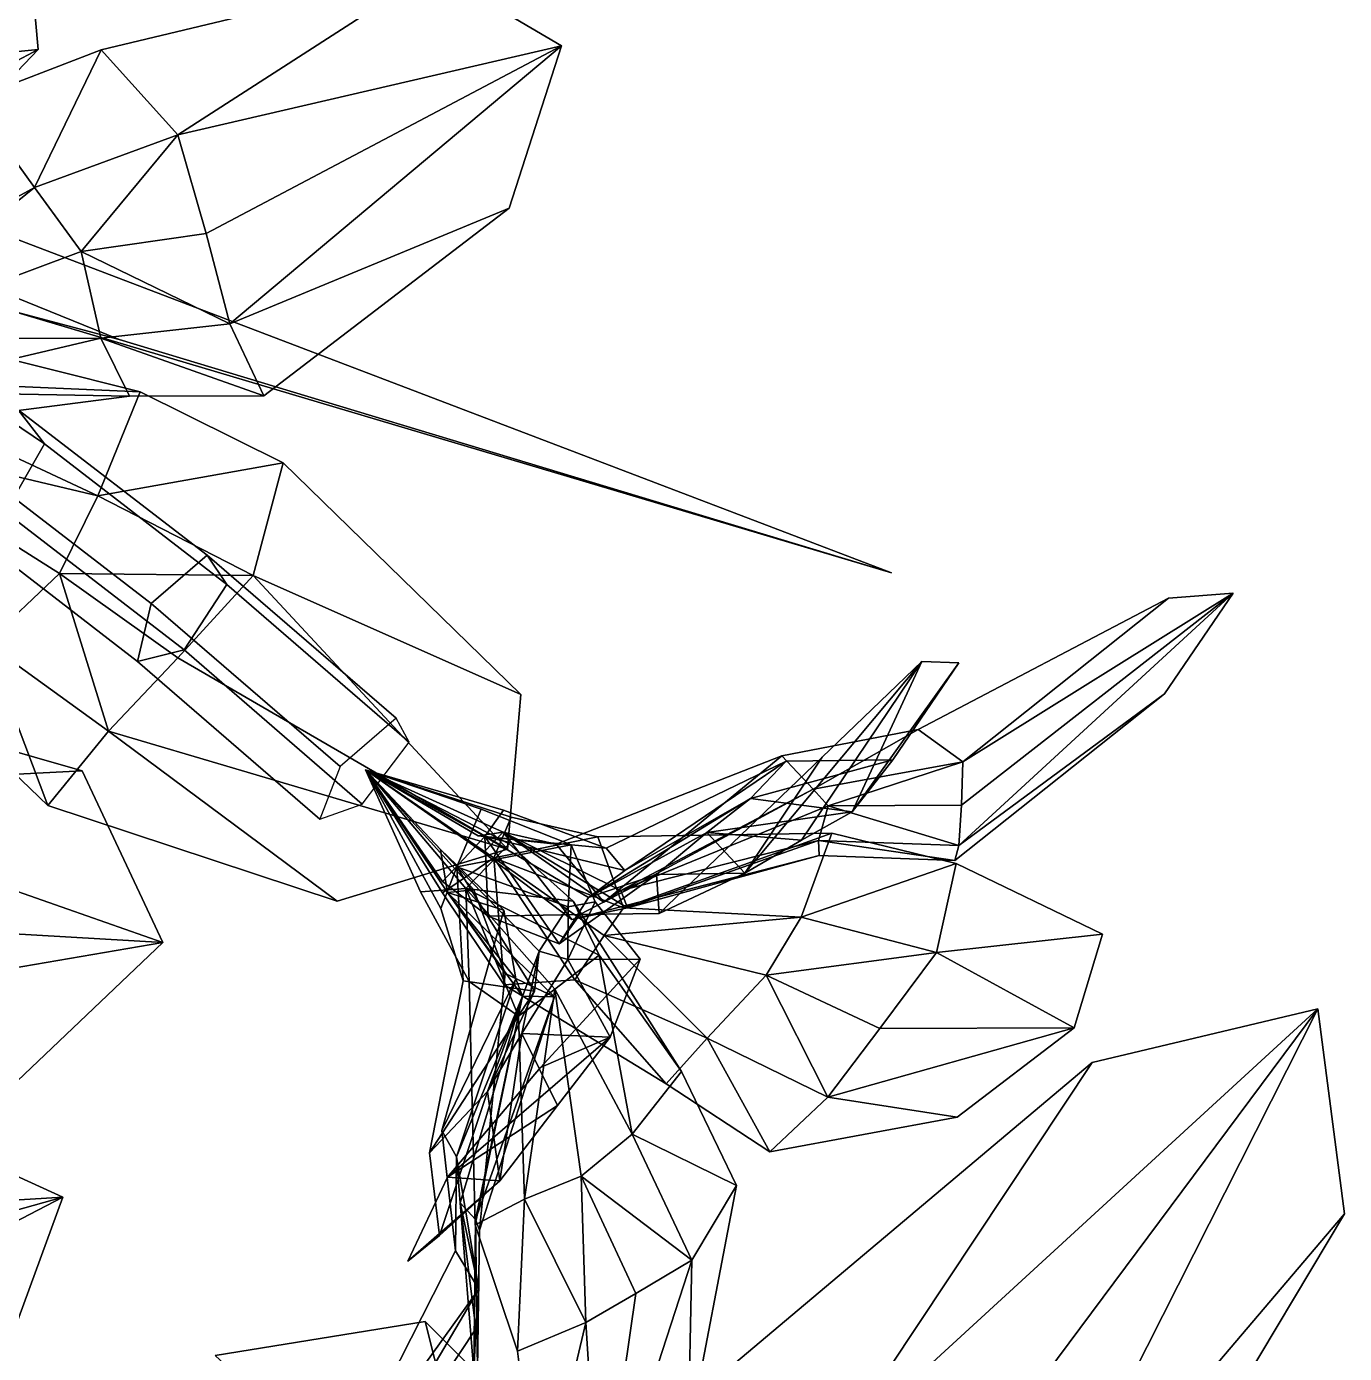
# Model space of a CAD drawing. Header units: metres. Extents: x -488 to 282, y -579 to 399.
# Drawn here: x 183.7 to 237.5, y -259.4 to -205.3 of the extents above; entities that cross this region are included whole.
import ezdxf

# ---------------------------------------------------------------- set-up
doc = ezdxf.new("R2010")
doc.units = ezdxf.units.M

msp = doc.modelspace()

# ---------------------------------------------------------------- linework, layer by layer
at = {"layer": 'coreopsi_1Pdcel', "color": 3}
for points in [[(177.0012, -217.3023, 333.5653), (184.4154, -222.312, 339.0603), (183.346, -220.9209, 341.7714), (175.9319, -215.9112, 336.2764)], [(175.4173, -220.0876, 333.1631), (182.8314, -225.0973, 338.6581), (184.4154, -222.312, 339.0603), (177.0012, -217.3023, 333.5653)], [(183.346, -220.9209, 341.7714), (191.0606, -226.8581, 346.3823), (188.7726, -228.829, 347.6725), (181.058, -222.8918, 343.0616)], [(184.4154, -222.312, 339.0603), (191.8609, -228.0546, 343.4915), (191.0606, -226.8581, 346.3823), (183.346, -220.9209, 341.7714)], [(182.8314, -225.0973, 338.6581), (190.1117, -230.7203, 342.9789), (191.8609, -228.0546, 343.4915), (184.4154, -222.312, 339.0603)], [(181.058, -222.8918, 343.0616), (188.7726, -228.829, 347.6725), (188.2139, -231.1962, 345.5481), (180.7683, -225.4536, 341.1169)], [(180.7683, -225.4536, 341.1169), (188.2139, -231.1962, 345.5481), (190.1117, -230.7203, 342.9789), (182.8314, -225.0973, 338.6581)], [(191.0606, -226.8581, 346.3823), (198.7704, -233.5149, 349.8854), (196.4824, -235.4859, 351.1757), (188.7726, -228.829, 347.6725)], [(191.8609, -228.0546, 343.4915), (199.2999, -234.49, 346.8526), (198.7704, -233.5149, 349.8854), (191.0606, -226.8581, 346.3823)], [(190.1117, -230.7203, 342.9789), (197.3842, -237.0196, 346.2528), (199.2999, -234.49, 346.8526), (191.8609, -228.0546, 343.4915)], [(188.7726, -228.829, 347.6725), (196.4824, -235.4859, 351.1757), (195.6528, -237.6316, 348.9092), (188.2139, -231.1962, 345.5481)], [(188.2139, -231.1962, 345.5481), (195.6528, -237.6316, 348.9092), (197.3842, -237.0196, 346.2528), (190.1117, -230.7203, 342.9789)]]:
    msp.add_3dface(points, dxfattribs=at)
at = {"layer": 'coreopsi_1Petal1', "color": 3}
for points in [[(184.1603, -206.223, 363.1697), (183.1903, -195.4395, 369.9106), (180.6015, -206.5648, 365.2202)], [(184.1603, -206.223, 363.1697), (180.6015, -206.5648, 365.2202), (183.1903, -195.4395, 369.9106)], [(189.8614, -209.6996, 360.8582), (200.2812, -202.9815, 361.8408), (186.736, -206.2308, 361.7418)], [(189.8614, -209.6996, 360.8582), (186.736, -206.2308, 361.7418), (200.2812, -202.9815, 361.8408)], [(205.5115, -206.07, 359.2199), (200.2812, -202.9815, 361.8408), (189.8614, -209.6996, 360.8582)], [(205.5115, -206.07, 359.2199), (189.8614, -209.6996, 360.8582), (200.2812, -202.9815, 361.8408)], [(181.6104, -208.8739, 357.9126), (184.1603, -206.223, 363.1697), (178.7673, -209.076, 359.2795)], [(181.6104, -208.8739, 357.9126), (178.7673, -209.076, 359.2795), (184.1603, -206.223, 363.1697)], [(178.7673, -209.076, 359.2795), (184.1603, -206.223, 363.1697), (180.6015, -206.5648, 365.2202)], [(178.7673, -209.076, 359.2795), (180.6015, -206.5648, 365.2202), (184.1603, -206.223, 363.1697)], [(184.0169, -211.848, 356.9876), (186.736, -206.2308, 361.7418), (181.4237, -208.2701, 358.1946)], [(184.0169, -211.848, 356.9876), (181.4237, -208.2701, 358.1946), (186.736, -206.2308, 361.7418)], [(189.8614, -209.6996, 360.8582), (186.736, -206.2308, 361.7418), (184.0169, -211.848, 356.9876)], [(189.8614, -209.6996, 360.8582), (184.0169, -211.848, 356.9876), (186.736, -206.2308, 361.7418)], [(205.5115, -206.07, 359.2199), (189.8614, -209.6996, 360.8582), (191.0191, -213.7334, 359.0774)], [(205.5115, -206.07, 359.2199), (191.0191, -213.7334, 359.0774), (189.8614, -209.6996, 360.8582)], [(191.0191, -213.7334, 359.0774), (191.9867, -217.4114, 357.4893), (205.5115, -206.07, 359.2199)], [(191.0191, -213.7334, 359.0774), (205.5115, -206.07, 359.2199), (191.9867, -217.4114, 357.4893)], [(191.9867, -217.4114, 357.4893), (203.3859, -212.6989, 356.9189), (205.5115, -206.07, 359.2199)], [(191.9867, -217.4114, 357.4893), (205.5115, -206.07, 359.2199), (203.3859, -212.6989, 356.9189)], [(184.0169, -211.848, 356.9876), (181.4237, -208.2701, 358.1946), (174.439, -217.0985, 354.1258)], [(184.0169, -211.848, 356.9876), (174.439, -217.0985, 354.1258), (181.4237, -208.2701, 358.1946)], [(189.8614, -209.6996, 360.8582), (184.0169, -211.848, 356.9876), (185.9084, -214.4563, 355.3727)], [(189.8614, -209.6996, 360.8582), (185.9084, -214.4563, 355.3727), (184.0169, -211.848, 356.9876)], [(191.0191, -213.7334, 359.0774), (189.8614, -209.6996, 360.8582), (185.9084, -214.4563, 355.3727)], [(191.0191, -213.7334, 359.0774), (185.9084, -214.4563, 355.3727), (189.8614, -209.6996, 360.8582)], [(176.3422, -218.0346, 352.546), (184.0169, -211.848, 356.9876), (174.439, -217.0985, 354.1258)], [(176.3422, -218.0346, 352.546), (174.439, -217.0985, 354.1258), (184.0169, -211.848, 356.9876)], [(185.9084, -214.4563, 355.3727), (184.0169, -211.848, 356.9876), (176.3422, -218.0346, 352.546)], [(185.9084, -214.4563, 355.3727), (176.3422, -218.0346, 352.546), (184.0169, -211.848, 356.9876)], [(193.3754, -220.3555, 354.9616), (203.3859, -212.6989, 356.9189), (191.9867, -217.4114, 357.4893)], [(193.3754, -220.3555, 354.9616), (191.9867, -217.4114, 357.4893), (203.3859, -212.6989, 356.9189)], [(185.9084, -214.4563, 355.3727), (191.9867, -217.4114, 357.4893), (191.0191, -213.7334, 359.0774)], [(185.9084, -214.4563, 355.3727), (191.0191, -213.7334, 359.0774), (191.9867, -217.4114, 357.4893)], [(176.3422, -218.0346, 352.546), (186.7153, -218.0053, 353.3879), (185.9084, -214.4563, 355.3727)], [(176.3422, -218.0346, 352.546), (185.9084, -214.4563, 355.3727), (186.7153, -218.0053, 353.3879)], [(185.9084, -214.4563, 355.3727), (186.7153, -218.0053, 353.3879), (191.9867, -217.4114, 357.4893)], [(185.9084, -214.4563, 355.3727), (191.9867, -217.4114, 357.4893), (186.7153, -218.0053, 353.3879)], [(176.4049, -219.6747, 352.5345), (188.324, -220.1918, 351.5603), (176.5921, -217.2447, 349.8421)], [(176.4049, -219.6747, 352.5345), (176.5921, -217.2447, 349.8421), (188.324, -220.1918, 351.5603)], [(186.7153, -218.0053, 353.3879), (193.3754, -220.3555, 354.9616), (191.9867, -217.4114, 357.4893)], [(186.7153, -218.0053, 353.3879), (191.9867, -217.4114, 357.4893), (193.3754, -220.3555, 354.9616)], [(177.4824, -220.1694, 351.3897), (186.7153, -218.0053, 353.3879), (176.3422, -218.0346, 352.546)], [(177.4824, -220.1694, 351.3897), (176.3422, -218.0346, 352.546), (186.7153, -218.0053, 353.3879)], [(177.4824, -220.1694, 351.3897), (187.8847, -220.3669, 351.6422), (186.7153, -218.0053, 353.3879)], [(177.4824, -220.1694, 351.3897), (186.7153, -218.0053, 353.3879), (187.8847, -220.3669, 351.6422)], [(187.8847, -220.3669, 351.6422), (193.3754, -220.3555, 354.9616), (186.7153, -218.0053, 353.3879)], [(187.8847, -220.3669, 351.6422), (186.7153, -218.0053, 353.3879), (193.3754, -220.3555, 354.9616)], [(176.081, -221.9404, 351.2094), (186.5963, -224.4341, 351.5451), (176.4049, -219.6747, 352.5345)], [(176.081, -221.9404, 351.2094), (176.4049, -219.6747, 352.5345), (186.5963, -224.4341, 351.5451)], [(186.5963, -224.4341, 351.5451), (188.324, -220.1918, 351.5603), (176.4049, -219.6747, 352.5345)], [(186.5963, -224.4341, 351.5451), (176.4049, -219.6747, 352.5345), (188.324, -220.1918, 351.5603)], [(175.9532, -221.8995, 348.9282), (187.8847, -220.3669, 351.6422), (177.4824, -220.1694, 351.3897)], [(175.9532, -221.8995, 348.9282), (177.4824, -220.1694, 351.3897), (187.8847, -220.3669, 351.6422)], [(186.5963, -224.4341, 351.5451), (194.1613, -223.0928, 353.1329), (188.324, -220.1918, 351.5603)], [(186.5963, -224.4341, 351.5451), (188.324, -220.1918, 351.5603), (194.1613, -223.0928, 353.1329)], [(176.081, -221.9404, 351.2094), (182.0348, -230.4388, 350.4103), (185.0287, -227.6088, 350.8717)], [(176.081, -221.9404, 351.2094), (185.0287, -227.6088, 350.8717), (182.0348, -230.4388, 350.4103)], [(185.0287, -227.6088, 350.8717), (186.5963, -224.4341, 351.5451), (176.081, -221.9404, 351.2094)], [(185.0287, -227.6088, 350.8717), (176.081, -221.9404, 351.2094), (186.5963, -224.4341, 351.5451)], [(192.9352, -227.6814, 353.2854), (194.1613, -223.0928, 353.1329), (186.5963, -224.4341, 351.5451)], [(192.9352, -227.6814, 353.2854), (186.5963, -224.4341, 351.5451), (194.1613, -223.0928, 353.1329)], [(192.9352, -227.6814, 353.2854), (203.8634, -232.5438, 349.8791), (194.1613, -223.0928, 353.1329)], [(192.9352, -227.6814, 353.2854), (194.1613, -223.0928, 353.1329), (203.8634, -232.5438, 349.8791)], [(192.9352, -227.6814, 353.2854), (186.5963, -224.4341, 351.5451), (185.0287, -227.6088, 350.8717)], [(192.9352, -227.6814, 353.2854), (185.0287, -227.6088, 350.8717), (186.5963, -224.4341, 351.5451)], [(185.0287, -227.6088, 350.8717), (182.0348, -230.4388, 350.4103), (187.026, -234.0356, 353.0776)], [(185.0287, -227.6088, 350.8717), (187.026, -234.0356, 353.0776), (182.0348, -230.4388, 350.4103)], [(185.0287, -227.6088, 350.8717), (187.026, -234.0356, 353.0776), (189.8612, -231.0453, 353.1531)], [(185.0287, -227.6088, 350.8717), (189.8612, -231.0453, 353.1531), (187.026, -234.0356, 353.0776)], [(189.8612, -231.0453, 353.1531), (192.9352, -227.6814, 353.2854), (185.0287, -227.6088, 350.8717)], [(189.8612, -231.0453, 353.1531), (185.0287, -227.6088, 350.8717), (192.9352, -227.6814, 353.2854)], [(203.3181, -238.8626, 347.9978), (192.9352, -227.6814, 353.2854), (189.8612, -231.0453, 353.1531)], [(203.3181, -238.8626, 347.9978), (189.8612, -231.0453, 353.1531), (192.9352, -227.6814, 353.2854)], [(203.3181, -238.8626, 347.9978), (203.8634, -232.5438, 349.8791), (192.9352, -227.6814, 353.2854)], [(203.3181, -238.8626, 347.9978), (192.9352, -227.6814, 353.2854), (203.8634, -232.5438, 349.8791)], [(221.7377, -238.7004, 348.9656), (230.1178, -232.5134, 346.7451), (232.9241, -228.4025, 350.646)], [(221.7377, -238.7004, 348.9656), (232.9241, -228.4025, 350.646), (230.1178, -232.5134, 346.7451)], [(221.8352, -237.0535, 352.1144), (221.7377, -238.7004, 348.9656), (232.9241, -228.4025, 350.646)], [(221.8352, -237.0535, 352.1144), (232.9241, -228.4025, 350.646), (221.7377, -238.7004, 348.9656)], [(232.9241, -228.4025, 350.646), (221.8876, -235.287, 355.627), (221.8352, -237.0535, 352.1144)], [(232.9241, -228.4025, 350.646), (221.8352, -237.0535, 352.1144), (221.8876, -235.287, 355.627)], [(232.9241, -228.4025, 350.646), (230.285, -228.6127, 355.7007), (221.8876, -235.287, 355.627)], [(232.9241, -228.4025, 350.646), (221.8876, -235.287, 355.627), (230.285, -228.6127, 355.7007)], [(221.8876, -235.287, 355.627), (230.285, -228.6127, 355.7007), (220.067, -233.9698, 359.0549)], [(221.8876, -235.287, 355.627), (220.067, -233.9698, 359.0549), (230.285, -228.6127, 355.7007)], [(180.2044, -232.8937, 349.6262), (184.5592, -237.0774, 351.7937), (182.0348, -230.4388, 350.4103)], [(180.2044, -232.8937, 349.6262), (182.0348, -230.4388, 350.4103), (184.5592, -237.0774, 351.7937)], [(182.0348, -230.4388, 350.4103), (184.5592, -237.0774, 351.7937), (187.026, -234.0356, 353.0776)], [(182.0348, -230.4388, 350.4103), (187.026, -234.0356, 353.0776), (184.5592, -237.0774, 351.7937)], [(171.396, -236.4095, 430.9847), (185.9498, -235.6575, 431.3678), (170.3792, -231.2027, 429.287)], [(171.396, -236.4095, 430.9847), (170.3792, -231.2027, 429.287), (185.9498, -235.6575, 431.3678)], [(189.8612, -231.0453, 353.1531), (187.026, -234.0356, 353.0776), (203.3181, -238.8626, 347.9978)], [(189.8612, -231.0453, 353.1531), (203.3181, -238.8626, 347.9978), (187.026, -234.0356, 353.0776)], [(220.2264, -231.1994, 376.4559), (216.154, -235.0942, 377.3528), (212.994, -239.8375, 368.2652)], [(220.2264, -231.1994, 376.4559), (212.994, -239.8375, 368.2652), (216.154, -235.0942, 377.3528)], [(220.2264, -231.1994, 376.4559), (212.994, -239.8375, 368.2652), (215.3069, -238.4915, 365.3842)], [(220.2264, -231.1994, 376.4559), (215.3069, -238.4915, 365.3842), (212.994, -239.8375, 368.2652)], [(215.3069, -238.4915, 365.3842), (217.3723, -237.3296, 362.7344), (220.2264, -231.1994, 376.4559)], [(215.3069, -238.4915, 365.3842), (220.2264, -231.1994, 376.4559), (217.3723, -237.3296, 362.7344)], [(217.3723, -237.3296, 362.7344), (221.7336, -231.2504, 370.3144), (220.2264, -231.1994, 376.4559)], [(217.3723, -237.3296, 362.7344), (220.2264, -231.1994, 376.4559), (221.7336, -231.2504, 370.3144)], [(219.0321, -235.2101, 360.413), (221.7336, -231.2504, 370.3144), (217.3723, -237.3296, 362.7344)], [(219.0321, -235.2101, 360.413), (217.3723, -237.3296, 362.7344), (221.7336, -231.2504, 370.3144)], [(221.5674, -239.3162, 345.4687), (230.1178, -232.5134, 346.7451), (221.7377, -238.7004, 348.9656)], [(221.5674, -239.3162, 345.4687), (221.7377, -238.7004, 348.9656), (230.1178, -232.5134, 346.7451)], [(215.7825, -236.4133, 354.4221), (220.067, -233.9698, 359.0549), (214.5023, -235.0414, 357.899)], [(215.7825, -236.4133, 354.4221), (214.5023, -235.0414, 357.899), (220.067, -233.9698, 359.0549)], [(221.8876, -235.287, 355.627), (220.067, -233.9698, 359.0549), (215.7825, -236.4133, 354.4221)], [(221.8876, -235.287, 355.627), (215.7825, -236.4133, 354.4221), (220.067, -233.9698, 359.0549)], [(184.5592, -237.0774, 351.7937), (196.3626, -240.9792, 348.944), (187.026, -234.0356, 353.0776)], [(184.5592, -237.0774, 351.7937), (187.026, -234.0356, 353.0776), (196.3626, -240.9792, 348.944)], [(187.026, -234.0356, 353.0776), (196.3626, -240.9792, 348.944), (203.3181, -238.8626, 347.9978)], [(187.026, -234.0356, 353.0776), (203.3181, -238.8626, 347.9978), (196.3626, -240.9792, 348.944)], [(207.2395, -241.0258, 353.6523), (214.5023, -235.0414, 357.899), (205.2923, -238.6495, 354.2639)], [(207.2395, -241.0258, 353.6523), (205.2923, -238.6495, 354.2639), (214.5023, -235.0414, 357.899)], [(215.7825, -236.4133, 354.4221), (214.5023, -235.0414, 357.899), (207.2395, -241.0258, 353.6523)], [(215.7825, -236.4133, 354.4221), (207.2395, -241.0258, 353.6523), (214.5023, -235.0414, 357.899)], [(207.3426, -238.8214, 350.1669), (214.6785, -235.2618, 356.9969), (208.0987, -239.7242, 352.8291)], [(207.3426, -238.8214, 350.1669), (208.0987, -239.7242, 352.8291), (214.6785, -235.2618, 356.9969)], [(208.0987, -239.7242, 352.8291), (214.6785, -235.2618, 356.9969), (213.2297, -236.7818, 358.7358)], [(208.0987, -239.7242, 352.8291), (213.2297, -236.7818, 358.7358), (214.6785, -235.2618, 356.9969)], [(212.994, -239.8375, 368.2652), (216.154, -235.0942, 377.3528), (209.503, -241.4797, 369.6492)], [(212.994, -239.8375, 368.2652), (209.503, -241.4797, 369.6492), (216.154, -235.0942, 377.3528)], [(214.6785, -235.2618, 356.9969), (219.0321, -235.2101, 360.413), (213.2297, -236.7818, 358.7358)], [(214.6785, -235.2618, 356.9969), (213.2297, -236.7818, 358.7358), (219.0321, -235.2101, 360.413)], [(213.2297, -236.7818, 358.7358), (219.0321, -235.2101, 360.413), (217.3723, -237.3296, 362.7344)], [(213.2297, -236.7818, 358.7358), (217.3723, -237.3296, 362.7344), (219.0321, -235.2101, 360.413)], [(221.8876, -235.287, 355.627), (215.7825, -236.4133, 354.4221), (216.3957, -237.0853, 351.4496)], [(221.8876, -235.287, 355.627), (216.3957, -237.0853, 351.4496), (215.7825, -236.4133, 354.4221)], [(221.8352, -237.0535, 352.1144), (221.8876, -235.287, 355.627), (216.3957, -237.0853, 351.4496)], [(221.8352, -237.0535, 352.1144), (216.3957, -237.0853, 351.4496), (221.8876, -235.287, 355.627)], [(189.2477, -242.6698, 431.6614), (185.9498, -235.6575, 431.3678), (171.396, -236.4095, 430.9847)], [(189.2477, -242.6698, 431.6614), (171.396, -236.4095, 430.9847), (185.9498, -235.6575, 431.3678)], [(197.5185, -235.6225, 348.6251), (202.3303, -238.9954, 347.8794), (203.14, -238.1682, 350.1601)], [(197.5185, -235.6225, 348.6251), (203.14, -238.1682, 350.1601), (202.3303, -238.9954, 347.8794)], [(203.14, -238.1682, 350.1601), (202.1132, -238.3058, 352.5301), (197.5185, -235.6225, 348.6251)], [(203.14, -238.1682, 350.1601), (197.5185, -235.6225, 348.6251), (202.1132, -238.3058, 352.5301)], [(197.5185, -235.6225, 348.6251), (203.1451, -237.2611, 349.4869), (202.3908, -238.3332, 351.683)], [(197.5185, -235.6225, 348.6251), (202.3908, -238.3332, 351.683), (203.1451, -237.2611, 349.4869)], [(202.3908, -238.3332, 351.683), (200.6611, -240.1805, 352.218), (197.5185, -235.6225, 348.6251)], [(202.3908, -238.3332, 351.683), (197.5185, -235.6225, 348.6251), (200.6611, -240.1805, 352.218)], [(197.5185, -235.6225, 348.6251), (202.2433, -237.2216, 351.8195), (201.248, -239.5751, 351.9274)], [(197.5185, -235.6225, 348.6251), (201.248, -239.5751, 351.9274), (202.2433, -237.2216, 351.8195)], [(201.248, -239.5751, 351.9274), (200.5909, -241.2763, 350.0932), (197.5185, -235.6225, 348.6251)], [(201.248, -239.5751, 351.9274), (197.5185, -235.6225, 348.6251), (200.5909, -241.2763, 350.0932)], [(197.5185, -235.6225, 348.6251), (200.575, -238.869, 352.5244), (200.8656, -240.6218, 350.6847)], [(197.5185, -235.6225, 348.6251), (200.8656, -240.6218, 350.6847), (200.575, -238.869, 352.5244)], [(200.8656, -240.6218, 350.6847), (201.9339, -240.5192, 348.3314), (197.5185, -235.6225, 348.6251)], [(200.8656, -240.6218, 350.6847), (197.5185, -235.6225, 348.6251), (201.9339, -240.5192, 348.3314)], [(197.5185, -235.6225, 348.6251), (199.7602, -240.6033, 350.9169), (201.6148, -240.4568, 349.1618)], [(197.5185, -235.6225, 348.6251), (201.6148, -240.4568, 349.1618), (199.7602, -240.6033, 350.9169)], [(201.6148, -240.4568, 349.1618), (203.386, -238.6445, 348.6435), (197.5185, -235.6225, 348.6251)], [(201.6148, -240.4568, 349.1618), (197.5185, -235.6225, 348.6251), (203.386, -238.6445, 348.6435)], [(197.5185, -235.6225, 348.6251), (200.6619, -240.6428, 348.5843), (202.7575, -239.2149, 348.9174)], [(197.5185, -235.6225, 348.6251), (202.7575, -239.2149, 348.9174), (200.6619, -240.6428, 348.5843)], [(202.7575, -239.2149, 348.9174), (203.4562, -237.5487, 350.7682), (197.5185, -235.6225, 348.6251)], [(202.7575, -239.2149, 348.9174), (197.5185, -235.6225, 348.6251), (203.4562, -237.5487, 350.7682)], [(189.2477, -242.6698, 431.6614), (171.396, -236.4095, 430.9847), (170.0629, -241.5561, 431.5253)], [(189.2477, -242.6698, 431.6614), (170.0629, -241.5561, 431.5253), (171.396, -236.4095, 430.9847)], [(207.9328, -240.5382, 351.5345), (215.7825, -236.4133, 354.4221), (207.2395, -241.0258, 353.6523)], [(207.9328, -240.5382, 351.5345), (207.2395, -241.0258, 353.6523), (215.7825, -236.4133, 354.4221)], [(216.3957, -237.0853, 351.4496), (215.7825, -236.4133, 354.4221), (207.9328, -240.5382, 351.5345)], [(216.3957, -237.0853, 351.4496), (207.9328, -240.5382, 351.5345), (215.7825, -236.4133, 354.4221)], [(208.0987, -239.7242, 352.8291), (213.2297, -236.7818, 358.7358), (206.6133, -240.8289, 354.2166)], [(208.0987, -239.7242, 352.8291), (206.6133, -240.8289, 354.2166), (213.2297, -236.7818, 358.7358)], [(206.6133, -240.8289, 354.2166), (213.2297, -236.7818, 358.7358), (211.4485, -238.175, 361.5056)], [(206.6133, -240.8289, 354.2166), (211.4485, -238.175, 361.5056), (213.2297, -236.7818, 358.7358)], [(207.9328, -240.5382, 351.5345), (216.0099, -238.5017, 348.1892), (216.3957, -237.0853, 351.4496)], [(207.9328, -240.5382, 351.5345), (216.3957, -237.0853, 351.4496), (216.0099, -238.5017, 348.1892)], [(211.4485, -238.175, 361.5056), (213.2297, -236.7818, 358.7358), (217.3723, -237.3296, 362.7344)], [(211.4485, -238.175, 361.5056), (217.3723, -237.3296, 362.7344), (213.2297, -236.7818, 358.7358)], [(216.3957, -237.0853, 351.4496), (216.0099, -238.5017, 348.1892), (221.7377, -238.7004, 348.9656)], [(216.3957, -237.0853, 351.4496), (221.7377, -238.7004, 348.9656), (216.0099, -238.5017, 348.1892)], [(216.3957, -237.0853, 351.4496), (221.7377, -238.7004, 348.9656), (221.8352, -237.0535, 352.1144)], [(216.3957, -237.0853, 351.4496), (221.8352, -237.0535, 352.1144), (221.7377, -238.7004, 348.9656)], [(202.2433, -237.2216, 351.8195), (205.9158, -238.673, 354.0383), (201.248, -239.5751, 351.9274)], [(202.2433, -237.2216, 351.8195), (201.248, -239.5751, 351.9274), (205.9158, -238.673, 354.0383)], [(203.1451, -237.2611, 349.4869), (207.3426, -238.8214, 350.1669), (202.3908, -238.3332, 351.683)], [(203.1451, -237.2611, 349.4869), (202.3908, -238.3332, 351.683), (207.3426, -238.8214, 350.1669)], [(202.7575, -239.2149, 348.9174), (207.0022, -238.3479, 350.631), (203.4562, -237.5487, 350.7682)], [(202.7575, -239.2149, 348.9174), (203.4562, -237.5487, 350.7682), (207.0022, -238.3479, 350.631)], [(211.4485, -238.175, 361.5056), (217.3723, -237.3296, 362.7344), (215.3069, -238.4915, 365.3842)], [(211.4485, -238.175, 361.5056), (215.3069, -238.4915, 365.3842), (217.3723, -237.3296, 362.7344)], [(203.14, -238.1682, 350.1601), (205.2923, -238.6495, 354.2639), (202.1132, -238.3058, 352.5301)], [(203.14, -238.1682, 350.1601), (202.1132, -238.3058, 352.5301), (205.2923, -238.6495, 354.2639)], [(202.3303, -238.9954, 347.8794), (205.9348, -241.723, 347.5891), (203.14, -238.1682, 350.1601)], [(202.3303, -238.9954, 347.8794), (203.14, -238.1682, 350.1601), (205.9348, -241.723, 347.5891)], [(203.14, -238.1682, 350.1601), (208.2037, -241.256, 349.352), (207.9328, -240.5382, 351.5345)], [(203.14, -238.1682, 350.1601), (207.9328, -240.5382, 351.5345), (208.2037, -241.256, 349.352)], [(203.14, -238.1682, 350.1601), (205.9348, -241.723, 347.5891), (208.2037, -241.256, 349.352)], [(203.14, -238.1682, 350.1601), (208.2037, -241.256, 349.352), (205.9348, -241.723, 347.5891)], [(207.9328, -240.5382, 351.5345), (207.2395, -241.0258, 353.6523), (203.14, -238.1682, 350.1601)], [(207.9328, -240.5382, 351.5345), (203.14, -238.1682, 350.1601), (207.2395, -241.0258, 353.6523)], [(207.2395, -241.0258, 353.6523), (205.2923, -238.6495, 354.2639), (203.14, -238.1682, 350.1601)], [(207.2395, -241.0258, 353.6523), (203.14, -238.1682, 350.1601), (205.2923, -238.6495, 354.2639)], [(211.4485, -238.175, 361.5056), (209.3865, -239.8954, 363.0715), (206.6133, -240.8289, 354.2166)], [(211.4485, -238.175, 361.5056), (206.6133, -240.8289, 354.2166), (209.3865, -239.8954, 363.0715)], [(208.0452, -241.2528, 351.1656), (216.5482, -238.1979, 346.1693), (207.0022, -238.3479, 350.631)], [(208.0452, -241.2528, 351.1656), (207.0022, -238.3479, 350.631), (216.5482, -238.1979, 346.1693)], [(215.2965, -241.6347, 344.6753), (216.5482, -238.1979, 346.1693), (208.0452, -241.2528, 351.1656)], [(215.2965, -241.6347, 344.6753), (208.0452, -241.2528, 351.1656), (216.5482, -238.1979, 346.1693)], [(212.994, -239.8375, 368.2652), (209.3865, -239.8954, 363.0715), (211.4485, -238.175, 361.5056)], [(212.994, -239.8375, 368.2652), (211.4485, -238.175, 361.5056), (209.3865, -239.8954, 363.0715)], [(215.3069, -238.4915, 365.3842), (212.994, -239.8375, 368.2652), (211.4485, -238.175, 361.5056)], [(215.3069, -238.4915, 365.3842), (211.4485, -238.175, 361.5056), (212.994, -239.8375, 368.2652)], [(215.2965, -241.6347, 344.6753), (221.6219, -239.4429, 343.6878), (216.5482, -238.1979, 346.1693)], [(215.2965, -241.6347, 344.6753), (216.5482, -238.1979, 346.1693), (221.6219, -239.4429, 343.6878)], [(202.3908, -238.3332, 351.683), (202.5173, -241.5931, 355.0092), (200.6611, -240.1805, 352.218)], [(202.3908, -238.3332, 351.683), (200.6611, -240.1805, 352.218), (202.5173, -241.5931, 355.0092)], [(201.248, -239.5751, 351.9274), (205.9158, -238.673, 354.0383), (205.7942, -241.2094, 355.4617)], [(201.248, -239.5751, 351.9274), (205.7942, -241.2094, 355.4617), (205.9158, -238.673, 354.0383)], [(201.6148, -240.4568, 349.1618), (205.9863, -240.9811, 347.6385), (203.386, -238.6445, 348.6435)], [(201.6148, -240.4568, 349.1618), (203.386, -238.6445, 348.6435), (205.9863, -240.9811, 347.6385)], [(202.3908, -238.3332, 351.683), (208.0987, -239.7242, 352.8291), (206.6133, -240.8289, 354.2166)], [(202.3908, -238.3332, 351.683), (206.6133, -240.8289, 354.2166), (208.0987, -239.7242, 352.8291)], [(202.3908, -238.3332, 351.683), (207.3426, -238.8214, 350.1669), (208.0987, -239.7242, 352.8291)], [(202.3908, -238.3332, 351.683), (208.0987, -239.7242, 352.8291), (207.3426, -238.8214, 350.1669)], [(206.6133, -240.8289, 354.2166), (205.4154, -242.7233, 354.6404), (202.3908, -238.3332, 351.683)], [(206.6133, -240.8289, 354.2166), (202.3908, -238.3332, 351.683), (205.4154, -242.7233, 354.6404)], [(205.4154, -242.7233, 354.6404), (202.5173, -241.5931, 355.0092), (202.3908, -238.3332, 351.683)], [(205.4154, -242.7233, 354.6404), (202.3908, -238.3332, 351.683), (202.5173, -241.5931, 355.0092)], [(208.0452, -241.2528, 351.1656), (207.0022, -238.3479, 350.631), (202.7575, -239.2149, 348.9174)], [(208.0452, -241.2528, 351.1656), (202.7575, -239.2149, 348.9174), (207.0022, -238.3479, 350.631)], [(205.9158, -238.673, 354.0383), (206.8872, -241.0107, 364.3692), (205.7942, -241.2094, 355.4617)], [(205.9158, -238.673, 354.0383), (205.7942, -241.2094, 355.4617), (206.8872, -241.0107, 364.3692)], [(208.2037, -241.256, 349.352), (216.0099, -238.5017, 348.1892), (207.9328, -240.5382, 351.5345)], [(208.2037, -241.256, 349.352), (207.9328, -240.5382, 351.5345), (216.0099, -238.5017, 348.1892)], [(208.2037, -241.256, 349.352), (216.0376, -239.1087, 345.5313), (216.0099, -238.5017, 348.1892)], [(208.2037, -241.256, 349.352), (216.0099, -238.5017, 348.1892), (216.0376, -239.1087, 345.5313)], [(216.0376, -239.1087, 345.5313), (221.5674, -239.3162, 345.4687), (216.0099, -238.5017, 348.1892)], [(216.0376, -239.1087, 345.5313), (216.0099, -238.5017, 348.1892), (221.5674, -239.3162, 345.4687)], [(216.0099, -238.5017, 348.1892), (221.5674, -239.3162, 345.4687), (221.7377, -238.7004, 348.9656)], [(216.0099, -238.5017, 348.1892), (221.7377, -238.7004, 348.9656), (221.5674, -239.3162, 345.4687)], [(200.575, -238.869, 352.5244), (203.1606, -241.3489, 355.2957), (200.8656, -240.6218, 350.6847)], [(200.575, -238.869, 352.5244), (200.8656, -240.6218, 350.6847), (203.1606, -241.3489, 355.2957)], [(200.6619, -240.6428, 348.5843), (203.1796, -244.399, 348.8465), (202.7575, -239.2149, 348.9174)], [(200.6619, -240.6428, 348.5843), (202.7575, -239.2149, 348.9174), (203.1796, -244.399, 348.8465)], [(202.7575, -239.2149, 348.9174), (206.0658, -244.1883, 348.5312), (207.2592, -242.3816, 349.3459)], [(202.7575, -239.2149, 348.9174), (207.2592, -242.3816, 349.3459), (206.0658, -244.1883, 348.5312)], [(202.7575, -239.2149, 348.9174), (203.1796, -244.399, 348.8465), (206.0658, -244.1883, 348.5312)], [(202.7575, -239.2149, 348.9174), (206.0658, -244.1883, 348.5312), (203.1796, -244.399, 348.8465)], [(207.2592, -242.3816, 349.3459), (208.0452, -241.2528, 351.1656), (202.7575, -239.2149, 348.9174)], [(207.2592, -242.3816, 349.3459), (202.7575, -239.2149, 348.9174), (208.0452, -241.2528, 351.1656)], [(205.9348, -241.723, 347.5891), (216.0376, -239.1087, 345.5313), (208.2037, -241.256, 349.352)], [(205.9348, -241.723, 347.5891), (208.2037, -241.256, 349.352), (216.0376, -239.1087, 345.5313)], [(201.248, -239.5751, 351.9274), (201.5015, -244.2263, 352.0167), (200.5909, -241.2763, 350.0932)], [(201.248, -239.5751, 351.9274), (200.5909, -241.2763, 350.0932), (201.5015, -244.2263, 352.0167)], [(201.248, -239.5751, 351.9274), (205.7942, -241.2094, 355.4617), (204.6008, -243.0161, 354.647)], [(201.248, -239.5751, 351.9274), (204.6008, -243.0161, 354.647), (205.7942, -241.2094, 355.4617)], [(204.6008, -243.0161, 354.647), (204.4203, -244.6543, 353.07), (201.248, -239.5751, 351.9274)], [(204.6008, -243.0161, 354.647), (201.248, -239.5751, 351.9274), (204.4203, -244.6543, 353.07)], [(204.4203, -244.6543, 353.07), (201.5015, -244.2263, 352.0167), (201.248, -239.5751, 351.9274)], [(204.4203, -244.6543, 353.07), (201.248, -239.5751, 351.9274), (201.5015, -244.2263, 352.0167)], [(206.6133, -240.8289, 354.2166), (209.3865, -239.8954, 363.0715), (205.4154, -242.7233, 354.6404)], [(206.6133, -240.8289, 354.2166), (205.4154, -242.7233, 354.6404), (209.3865, -239.8954, 363.0715)], [(209.3865, -239.8954, 363.0715), (206.2611, -241.5214, 364.8598), (205.4154, -242.7233, 354.6404)], [(209.3865, -239.8954, 363.0715), (205.4154, -242.7233, 354.6404), (206.2611, -241.5214, 364.8598)], [(209.3865, -239.8954, 363.0715), (209.503, -241.4797, 369.6492), (206.2611, -241.5214, 364.8598)], [(209.3865, -239.8954, 363.0715), (206.2611, -241.5214, 364.8598), (209.503, -241.4797, 369.6492)], [(212.994, -239.8375, 368.2652), (209.503, -241.4797, 369.6492), (209.3865, -239.8954, 363.0715)], [(212.994, -239.8375, 368.2652), (209.3865, -239.8954, 363.0715), (209.503, -241.4797, 369.6492)], [(220.8214, -243.0691, 341.9531), (221.6219, -239.4429, 343.6878), (215.2965, -241.6347, 344.6753)], [(220.8214, -243.0691, 341.9531), (215.2965, -241.6347, 344.6753), (221.6219, -239.4429, 343.6878)], [(220.8214, -243.0691, 341.9531), (227.5873, -242.3188, 333.6628), (221.6219, -239.4429, 343.6878)], [(220.8214, -243.0691, 341.9531), (221.6219, -239.4429, 343.6878), (227.5873, -242.3188, 333.6628)], [(199.7602, -240.6033, 350.9169), (201.7528, -244.2505, 352.718), (201.6148, -240.4568, 349.1618)], [(199.7602, -240.6033, 350.9169), (201.6148, -240.4568, 349.1618), (201.7528, -244.2505, 352.718)], [(201.6148, -240.4568, 349.1618), (203.7613, -245.6734, 351.1638), (205.2467, -244.5688, 349.7763)], [(201.6148, -240.4568, 349.1618), (205.2467, -244.5688, 349.7763), (203.7613, -245.6734, 351.1638)], [(201.6148, -240.4568, 349.1618), (201.7528, -244.2505, 352.718), (203.7613, -245.6734, 351.1638)], [(201.6148, -240.4568, 349.1618), (203.7613, -245.6734, 351.1638), (201.7528, -244.2505, 352.718)], [(205.2467, -244.5688, 349.7763), (207.0501, -243.1838, 349.5952), (201.6148, -240.4568, 349.1618)], [(205.2467, -244.5688, 349.7763), (201.6148, -240.4568, 349.1618), (207.0501, -243.1838, 349.5952)], [(207.0501, -243.1838, 349.5952), (205.9863, -240.9811, 347.6385), (201.6148, -240.4568, 349.1618)], [(207.0501, -243.1838, 349.5952), (201.6148, -240.4568, 349.1618), (205.9863, -240.9811, 347.6385)], [(200.8656, -240.6218, 350.6847), (203.2113, -243.9247, 348.3838), (201.9339, -240.5192, 348.3314)], [(200.8656, -240.6218, 350.6847), (201.9339, -240.5192, 348.3314), (203.2113, -243.9247, 348.3838)], [(200.8656, -240.6218, 350.6847), (203.6563, -244.1417, 354.6409), (203.9272, -244.8595, 352.4584)], [(200.8656, -240.6218, 350.6847), (203.9272, -244.8595, 352.4584), (203.6563, -244.1417, 354.6409)], [(200.8656, -240.6218, 350.6847), (203.1606, -241.3489, 355.2957), (203.6563, -244.1417, 354.6409)], [(200.8656, -240.6218, 350.6847), (203.6563, -244.1417, 354.6409), (203.1606, -241.3489, 355.2957)], [(203.9272, -244.8595, 352.4584), (205.226, -244.8813, 350.5833), (200.8656, -240.6218, 350.6847)], [(203.9272, -244.8595, 352.4584), (200.8656, -240.6218, 350.6847), (205.226, -244.8813, 350.5833)], [(205.226, -244.8813, 350.5833), (203.2113, -243.9247, 348.3838), (200.8656, -240.6218, 350.6847)], [(205.226, -244.8813, 350.5833), (200.8656, -240.6218, 350.6847), (203.2113, -243.9247, 348.3838)], [(205.7942, -241.2094, 355.4617), (206.8872, -241.0107, 364.3692), (205.7727, -243.3568, 363.5402)], [(205.7942, -241.2094, 355.4617), (205.7727, -243.3568, 363.5402), (206.8872, -241.0107, 364.3692)], [(206.8872, -241.0107, 364.3692), (208.732, -243.3458, 369.0351), (205.7727, -243.3568, 363.5402)], [(206.8872, -241.0107, 364.3692), (205.7727, -243.3568, 363.5402), (208.732, -243.3458, 369.0351)], [(207.0501, -243.1838, 349.5952), (210.4118, -247.9253, 341.0622), (205.9863, -240.9811, 347.6385)], [(207.0501, -243.1838, 349.5952), (205.9863, -240.9811, 347.6385), (210.4118, -247.9253, 341.0622)], [(203.1606, -241.3489, 355.2957), (200.6353, -250.3379, 360.3906), (203.6563, -244.1417, 354.6409)], [(203.1606, -241.3489, 355.2957), (203.6563, -244.1417, 354.6409), (200.6353, -250.3379, 360.3906)], [(205.4154, -242.7233, 354.6404), (206.2611, -241.5214, 364.8598), (202.5173, -241.5931, 355.0092)], [(205.4154, -242.7233, 354.6404), (202.5173, -241.5931, 355.0092), (206.2611, -241.5214, 364.8598)], [(205.7942, -241.2094, 355.4617), (205.7727, -243.3568, 363.5402), (204.6008, -243.0161, 354.647)], [(205.7942, -241.2094, 355.4617), (204.6008, -243.0161, 354.647), (205.7727, -243.3568, 363.5402)], [(207.2592, -242.3816, 349.3459), (215.2965, -241.6347, 344.6753), (208.0452, -241.2528, 351.1656)], [(207.2592, -242.3816, 349.3459), (208.0452, -241.2528, 351.1656), (215.2965, -241.6347, 344.6753)], [(170.0629, -241.5561, 431.5253), (168.7603, -246.1808, 432.031), (189.2477, -242.6698, 431.6614)], [(170.0629, -241.5561, 431.5253), (189.2477, -242.6698, 431.6614), (168.7603, -246.1808, 432.031)], [(213.8702, -243.9968, 343.2437), (215.2965, -241.6347, 344.6753), (207.2592, -242.3816, 349.3459)], [(213.8702, -243.9968, 343.2437), (207.2592, -242.3816, 349.3459), (215.2965, -241.6347, 344.6753)], [(220.8214, -243.0691, 341.9531), (215.2965, -241.6347, 344.6753), (213.8702, -243.9968, 343.2437)], [(220.8214, -243.0691, 341.9531), (213.8702, -243.9968, 343.2437), (215.2965, -241.6347, 344.6753)], [(206.0658, -244.1883, 348.5312), (211.4642, -246.5643, 342.6078), (207.2592, -242.3816, 349.3459)], [(206.0658, -244.1883, 348.5312), (207.2592, -242.3816, 349.3459), (211.4642, -246.5643, 342.6078)], [(207.2592, -242.3816, 349.3459), (211.4642, -246.5643, 342.6078), (213.8702, -243.9968, 343.2437)], [(207.2592, -242.3816, 349.3459), (213.8702, -243.9968, 343.2437), (211.4642, -246.5643, 342.6078)], [(226.4421, -246.1418, 329.5847), (227.5873, -242.3188, 333.6628), (220.8214, -243.0691, 341.9531)], [(226.4421, -246.1418, 329.5847), (220.8214, -243.0691, 341.9531), (227.5873, -242.3188, 333.6628)], [(168.7603, -246.1808, 432.031), (183.0327, -248.589, 432.1091), (189.2477, -242.6698, 431.6614)], [(168.7603, -246.1808, 432.031), (189.2477, -242.6698, 431.6614), (183.0327, -248.589, 432.1091)], [(204.6008, -243.0161, 354.647), (202.4905, -248.7492, 361.6932), (204.4203, -244.6543, 353.07)], [(204.6008, -243.0161, 354.647), (204.4203, -244.6543, 353.07), (202.4905, -248.7492, 361.6932)], [(203.903, -246.3755, 363.1193), (202.4905, -248.7492, 361.6932), (204.6008, -243.0161, 354.647)], [(203.903, -246.3755, 363.1193), (204.6008, -243.0161, 354.647), (202.4905, -248.7492, 361.6932)], [(204.6008, -243.0161, 354.647), (205.7727, -243.3568, 363.5402), (203.903, -246.3755, 363.1193)], [(204.6008, -243.0161, 354.647), (203.903, -246.3755, 363.1193), (205.7727, -243.3568, 363.5402)], [(218.5026, -246.1739, 341.286), (220.8214, -243.0691, 341.9531), (213.8702, -243.9968, 343.2437)], [(218.5026, -246.1739, 341.286), (213.8702, -243.9968, 343.2437), (220.8214, -243.0691, 341.9531)], [(226.4421, -246.1418, 329.5847), (220.8214, -243.0691, 341.9531), (218.5026, -246.1739, 341.286)], [(226.4421, -246.1418, 329.5847), (218.5026, -246.1739, 341.286), (220.8214, -243.0691, 341.9531)], [(203.903, -246.3755, 363.1193), (205.7727, -243.3568, 363.5402), (207.4975, -246.5323, 368.0559)], [(203.903, -246.3755, 363.1193), (207.4975, -246.5323, 368.0559), (205.7727, -243.3568, 363.5402)], [(208.732, -243.3458, 369.0351), (204.6573, -247.77, 378.2459), (207.4975, -246.5323, 368.0559)], [(208.732, -243.3458, 369.0351), (207.4975, -246.5323, 368.0559), (204.6573, -247.77, 378.2459)], [(205.2467, -244.5688, 349.7763), (208.4005, -250.4886, 343.297), (207.0501, -243.1838, 349.5952)], [(205.2467, -244.5688, 349.7763), (207.0501, -243.1838, 349.5952), (208.4005, -250.4886, 343.297)], [(205.7727, -243.3568, 363.5402), (208.732, -243.3458, 369.0351), (207.4975, -246.5323, 368.0559)], [(205.7727, -243.3568, 363.5402), (207.4975, -246.5323, 368.0559), (208.732, -243.3458, 369.0351)], [(208.4005, -250.4886, 343.297), (210.4118, -247.9253, 341.0622), (207.0501, -243.1838, 349.5952)], [(208.4005, -250.4886, 343.297), (207.0501, -243.1838, 349.5952), (210.4118, -247.9253, 341.0622)], [(204.4203, -244.6543, 353.07), (200.1247, -251.2487, 359.7527), (201.5015, -244.2263, 352.0167)], [(204.4203, -244.6543, 353.07), (201.5015, -244.2263, 352.0167), (200.1247, -251.2487, 359.7527)], [(203.6563, -244.1417, 354.6409), (200.6353, -250.3379, 360.3906), (201.227, -251.4194, 357.9588)], [(203.6563, -244.1417, 354.6409), (201.227, -251.4194, 357.9588), (200.6353, -250.3379, 360.3906)], [(203.6563, -244.1417, 354.6409), (201.227, -251.4194, 357.9588), (203.9272, -244.8595, 352.4584)], [(203.6563, -244.1417, 354.6409), (203.9272, -244.8595, 352.4584), (201.227, -251.4194, 357.9588)], [(201.7528, -244.2505, 352.718), (201.9944, -254.1849, 348.925), (203.7613, -245.6734, 351.1638)], [(201.7528, -244.2505, 352.718), (203.7613, -245.6734, 351.1638), (201.9944, -254.1849, 348.925)], [(205.226, -244.8813, 350.5833), (202.1706, -254.4052, 348.0229), (203.2113, -243.9247, 348.3838)], [(205.226, -244.8813, 350.5833), (203.2113, -243.9247, 348.3838), (202.1706, -254.4052, 348.0229)], [(203.1796, -244.399, 348.8465), (209.7856, -248.4359, 341.5527), (206.0658, -244.1883, 348.5312)], [(203.1796, -244.399, 348.8465), (206.0658, -244.1883, 348.5312), (209.7856, -248.4359, 341.5527)], [(206.0658, -244.1883, 348.5312), (209.7856, -248.4359, 341.5527), (211.4642, -246.5643, 342.6078)], [(206.0658, -244.1883, 348.5312), (211.4642, -246.5643, 342.6078), (209.7856, -248.4359, 341.5527)], [(213.8702, -243.9968, 343.2437), (211.4642, -246.5643, 342.6078), (216.3827, -248.9776, 340.7548)], [(213.8702, -243.9968, 343.2437), (216.3827, -248.9776, 340.7548), (211.4642, -246.5643, 342.6078)], [(213.8702, -243.9968, 343.2437), (216.3827, -248.9776, 340.7548), (218.5026, -246.1739, 341.286)], [(213.8702, -243.9968, 343.2437), (218.5026, -246.1739, 341.286), (216.3827, -248.9776, 340.7548)], [(202.4905, -248.7492, 361.6932), (200.1247, -251.2487, 359.7527), (204.4203, -244.6543, 353.07)], [(202.4905, -248.7492, 361.6932), (204.4203, -244.6543, 353.07), (200.1247, -251.2487, 359.7527)], [(203.7613, -245.6734, 351.1638), (204.0072, -253.1393, 347.4122), (205.2467, -244.5688, 349.7763)], [(203.7613, -245.6734, 351.1638), (205.2467, -244.5688, 349.7763), (204.0072, -253.1393, 347.4122)], [(205.2467, -244.5688, 349.7763), (204.0072, -253.1393, 347.4122), (206.3247, -252.1973, 344.8573)], [(205.2467, -244.5688, 349.7763), (206.3247, -252.1973, 344.8573), (204.0072, -253.1393, 347.4122)], [(206.3247, -252.1973, 344.8573), (208.4005, -250.4886, 343.297), (205.2467, -244.5688, 349.7763)], [(206.3247, -252.1973, 344.8573), (205.2467, -244.5688, 349.7763), (208.4005, -250.4886, 343.297)], [(203.9272, -244.8595, 352.4584), (201.227, -251.4194, 357.9588), (201.3775, -253.287, 354.9134)], [(203.9272, -244.8595, 352.4584), (201.3775, -253.287, 354.9134), (201.227, -251.4194, 357.9588)], [(201.3775, -253.287, 354.9134), (202.0045, -253.9706, 351.9464), (203.9272, -244.8595, 352.4584)], [(201.3775, -253.287, 354.9134), (203.9272, -244.8595, 352.4584), (202.0045, -253.9706, 351.9464)], [(203.9272, -244.8595, 352.4584), (202.0045, -253.9706, 351.9464), (205.226, -244.8813, 350.5833)], [(203.9272, -244.8595, 352.4584), (205.226, -244.8813, 350.5833), (202.0045, -253.9706, 351.9464)], [(202.0045, -253.9706, 351.9464), (202.1706, -254.4052, 348.0229), (205.226, -244.8813, 350.5833)], [(202.0045, -253.9706, 351.9464), (205.226, -244.8813, 350.5833), (202.1706, -254.4052, 348.0229)], [(203.7613, -245.6734, 351.1638), (201.9944, -254.1849, 348.925), (204.0072, -253.1393, 347.4122)], [(203.7613, -245.6734, 351.1638), (204.0072, -253.1393, 347.4122), (201.9944, -254.1849, 348.925)], [(236.3775, -245.3732, 413.9651), (227.1778, -247.568, 419.7338), (216.5215, -263.6036, 411.793)], [(236.3775, -245.3732, 413.9651), (216.5215, -263.6036, 411.793), (227.1778, -247.568, 419.7338)], [(236.3775, -245.3732, 413.9651), (216.5215, -263.6036, 411.793), (220.6786, -266.4651, 406.0649)], [(236.3775, -245.3732, 413.9651), (220.6786, -266.4651, 406.0649), (216.5215, -263.6036, 411.793)], [(220.6786, -266.4651, 406.0649), (224.3503, -269.1708, 400.8849), (236.3775, -245.3732, 413.9651)], [(220.6786, -266.4651, 406.0649), (236.3775, -245.3732, 413.9651), (224.3503, -269.1708, 400.8849)], [(224.3503, -269.1708, 400.8849), (237.4679, -253.7359, 405.0419), (236.3775, -245.3732, 413.9651)], [(224.3503, -269.1708, 400.8849), (236.3775, -245.3732, 413.9651), (237.4679, -253.7359, 405.0419)], [(203.0035, -252.3942, 366.8354), (202.4905, -248.7492, 361.6932), (203.903, -246.3755, 363.1193)], [(203.0035, -252.3942, 366.8354), (203.903, -246.3755, 363.1193), (202.4905, -248.7492, 361.6932)], [(205.3499, -249.3127, 367.5135), (203.0035, -252.3942, 366.8354), (203.903, -246.3755, 363.1193)], [(205.3499, -249.3127, 367.5135), (203.903, -246.3755, 363.1193), (203.0035, -252.3942, 366.8354)], [(203.903, -246.3755, 363.1193), (207.4975, -246.5323, 368.0559), (205.3499, -249.3127, 367.5135)], [(203.903, -246.3755, 363.1193), (205.3499, -249.3127, 367.5135), (207.4975, -246.5323, 368.0559)], [(216.3827, -248.9776, 340.7548), (221.6691, -249.7978, 331.5453), (226.4421, -246.1418, 329.5847)], [(216.3827, -248.9776, 340.7548), (226.4421, -246.1418, 329.5847), (221.6691, -249.7978, 331.5453)], [(218.5026, -246.1739, 341.286), (216.3827, -248.9776, 340.7548), (226.4421, -246.1418, 329.5847)], [(218.5026, -246.1739, 341.286), (226.4421, -246.1418, 329.5847), (216.3827, -248.9776, 340.7548)], [(207.4975, -246.5323, 368.0559), (204.6573, -247.77, 378.2459), (200.86, -252.2468, 380.5975)], [(207.4975, -246.5323, 368.0559), (200.86, -252.2468, 380.5975), (204.6573, -247.77, 378.2459)], [(205.3499, -249.3127, 367.5135), (207.4975, -246.5323, 368.0559), (200.86, -252.2468, 380.5975)], [(205.3499, -249.3127, 367.5135), (200.86, -252.2468, 380.5975), (207.4975, -246.5323, 368.0559)], [(209.7856, -248.4359, 341.5527), (214.0202, -251.2152, 339.3235), (211.4642, -246.5643, 342.6078)], [(209.7856, -248.4359, 341.5527), (211.4642, -246.5643, 342.6078), (214.0202, -251.2152, 339.3235)], [(211.4642, -246.5643, 342.6078), (214.0202, -251.2152, 339.3235), (216.3827, -248.9776, 340.7548)], [(211.4642, -246.5643, 342.6078), (216.3827, -248.9776, 340.7548), (214.0202, -251.2152, 339.3235)], [(208.4005, -250.4886, 343.297), (212.6576, -252.5835, 338.4722), (210.4118, -247.9253, 341.0622)], [(208.4005, -250.4886, 343.297), (210.4118, -247.9253, 341.0622), (212.6576, -252.5835, 338.4722)], [(216.5215, -263.6036, 411.793), (227.1778, -247.568, 419.7338), (209.6178, -262.3411, 415.5441)], [(216.5215, -263.6036, 411.793), (209.6178, -262.3411, 415.5441), (227.1778, -247.568, 419.7338)], [(202.4905, -248.7492, 361.6932), (200.5387, -254.6203, 364.4336), (200.1247, -251.2487, 359.7527)], [(202.4905, -248.7492, 361.6932), (200.1247, -251.2487, 359.7527), (200.5387, -254.6203, 364.4336)], [(203.0035, -252.3942, 366.8354), (200.5387, -254.6203, 364.4336), (202.4905, -248.7492, 361.6932)], [(203.0035, -252.3942, 366.8354), (202.4905, -248.7492, 361.6932), (200.5387, -254.6203, 364.4336)], [(214.0202, -251.2152, 339.3235), (221.6691, -249.7978, 331.5453), (216.3827, -248.9776, 340.7548)], [(214.0202, -251.2152, 339.3235), (216.3827, -248.9776, 340.7548), (221.6691, -249.7978, 331.5453)], [(185.1663, -253.0621, 413.5431), (177.3337, -249.4807, 416.791), (163.5536, -254.3776, 407.5406)], [(185.1663, -253.0621, 413.5431), (163.5536, -254.3776, 407.5406), (177.3337, -249.4807, 416.791)], [(200.86, -252.2468, 380.5975), (203.0035, -252.3942, 366.8354), (205.3499, -249.3127, 367.5135)], [(200.86, -252.2468, 380.5975), (205.3499, -249.3127, 367.5135), (203.0035, -252.3942, 366.8354)], [(200.6353, -250.3379, 360.3906), (201.1848, -255.2447, 362.8899), (201.227, -251.4194, 357.9588)], [(200.6353, -250.3379, 360.3906), (201.227, -251.4194, 357.9588), (201.1848, -255.2447, 362.8899)], [(210.8309, -255.6258, 340.5233), (208.4005, -250.4886, 343.297), (206.3247, -252.1973, 344.8573)], [(210.8309, -255.6258, 340.5233), (206.3247, -252.1973, 344.8573), (208.4005, -250.4886, 343.297)], [(210.8309, -255.6258, 340.5233), (212.6576, -252.5835, 338.4722), (208.4005, -250.4886, 343.297)], [(210.8309, -255.6258, 340.5233), (208.4005, -250.4886, 343.297), (212.6576, -252.5835, 338.4722)], [(201.227, -251.4194, 357.9588), (201.1848, -255.2447, 362.8899), (202.1425, -256.8096, 359.8451)], [(201.227, -251.4194, 357.9588), (202.1425, -256.8096, 359.8451), (201.1848, -255.2447, 362.8899)], [(201.3775, -253.287, 354.9134), (201.227, -251.4194, 357.9588), (202.1425, -256.8096, 359.8451)], [(201.3775, -253.287, 354.9134), (202.1425, -256.8096, 359.8451), (201.227, -251.4194, 357.9588)], [(200.86, -252.2468, 380.5975), (199.2477, -255.6768, 376.3321), (203.0035, -252.3942, 366.8354)], [(200.86, -252.2468, 380.5975), (203.0035, -252.3942, 366.8354), (199.2477, -255.6768, 376.3321)], [(206.3247, -252.1973, 344.8573), (204.0072, -253.1393, 347.4122), (206.508, -258.1803, 346.0762)], [(206.3247, -252.1973, 344.8573), (206.508, -258.1803, 346.0762), (204.0072, -253.1393, 347.4122)], [(206.3247, -252.1973, 344.8573), (206.508, -258.1803, 346.0762), (208.5457, -256.9951, 343.4154)], [(206.3247, -252.1973, 344.8573), (208.5457, -256.9951, 343.4154), (206.508, -258.1803, 346.0762)], [(208.5457, -256.9951, 343.4154), (210.8309, -255.6258, 340.5233), (206.3247, -252.1973, 344.8573)], [(208.5457, -256.9951, 343.4154), (206.3247, -252.1973, 344.8573), (210.8309, -255.6258, 340.5233)], [(203.0035, -252.3942, 366.8354), (199.2477, -255.6768, 376.3321), (200.5387, -254.6203, 364.4336)], [(203.0035, -252.3942, 366.8354), (200.5387, -254.6203, 364.4336), (199.2477, -255.6768, 376.3321)], [(210.8309, -255.6258, 340.5233), (210.681, -262.9014, 332.6422), (212.6576, -252.5835, 338.4722)], [(210.8309, -255.6258, 340.5233), (212.6576, -252.5835, 338.4722), (210.681, -262.9014, 332.6422)], [(185.1663, -253.0621, 413.5431), (163.5536, -254.3776, 407.5406), (165.5815, -258.5518, 403.2164)], [(185.1663, -253.0621, 413.5431), (165.5815, -258.5518, 403.2164), (163.5536, -254.3776, 407.5406)], [(165.5815, -258.5518, 403.2164), (167.2989, -262.3562, 399.2843), (185.1663, -253.0621, 413.5431)], [(165.5815, -258.5518, 403.2164), (185.1663, -253.0621, 413.5431), (167.2989, -262.3562, 399.2843)], [(167.2989, -262.3562, 399.2843), (182.9112, -259.2384, 405.7433), (185.1663, -253.0621, 413.5431)], [(167.2989, -262.3562, 399.2843), (185.1663, -253.0621, 413.5431), (182.9112, -259.2384, 405.7433)], [(201.3775, -253.287, 354.9134), (202.1425, -256.8096, 359.8451), (202.0173, -258.4331, 356.6852)], [(201.3775, -253.287, 354.9134), (202.0173, -258.4331, 356.6852), (202.1425, -256.8096, 359.8451)], [(201.9373, -260.1763, 353.1615), (202.0045, -253.9706, 351.9464), (201.3775, -253.287, 354.9134)], [(201.9373, -260.1763, 353.1615), (201.3775, -253.287, 354.9134), (202.0045, -253.9706, 351.9464)], [(202.0173, -258.4331, 356.6852), (201.9373, -260.1763, 353.1615), (201.3775, -253.287, 354.9134)], [(202.0173, -258.4331, 356.6852), (201.3775, -253.287, 354.9134), (201.9373, -260.1763, 353.1615)], [(201.9944, -254.1849, 348.925), (203.7202, -259.3509, 347.9456), (204.0072, -253.1393, 347.4122)], [(201.9944, -254.1849, 348.925), (204.0072, -253.1393, 347.4122), (203.7202, -259.3509, 347.9456)], [(204.0072, -253.1393, 347.4122), (203.7202, -259.3509, 347.9456), (206.508, -258.1803, 346.0762)], [(204.0072, -253.1393, 347.4122), (206.508, -258.1803, 346.0762), (203.7202, -259.3509, 347.9456)], [(201.9373, -260.1763, 353.1615), (202.0936, -260.0934, 349.0666), (202.0045, -253.9706, 351.9464)], [(201.9373, -260.1763, 353.1615), (202.0045, -253.9706, 351.9464), (202.0936, -260.0934, 349.0666)], [(202.0045, -253.9706, 351.9464), (202.0936, -260.0934, 349.0666), (202.1706, -254.4052, 348.0229)], [(202.0045, -253.9706, 351.9464), (202.1706, -254.4052, 348.0229), (202.0936, -260.0934, 349.0666)], [(227.8167, -269.9043, 394.962), (237.4679, -253.7359, 405.0419), (224.3503, -269.1708, 400.8849)], [(227.8167, -269.9043, 394.962), (224.3503, -269.1708, 400.8849), (237.4679, -253.7359, 405.0419)], [(201.1848, -255.2447, 362.8899), (196.2087, -265.0544, 363.046), (202.1425, -256.8096, 359.8451)], [(201.1848, -255.2447, 362.8899), (202.1425, -256.8096, 359.8451), (196.2087, -265.0544, 363.046)], [(207.0757, -267.1892, 333.7263), (210.681, -262.9014, 332.6422), (210.8309, -255.6258, 340.5233)], [(207.0757, -267.1892, 333.7263), (210.8309, -255.6258, 340.5233), (210.681, -262.9014, 332.6422)], [(207.0757, -267.1892, 333.7263), (210.8309, -255.6258, 340.5233), (208.5457, -256.9951, 343.4154)], [(207.0757, -267.1892, 333.7263), (208.5457, -256.9951, 343.4154), (210.8309, -255.6258, 340.5233)], [(202.1425, -256.8096, 359.8451), (196.2087, -265.0544, 363.046), (194.378, -269.9861, 359.5362)], [(202.1425, -256.8096, 359.8451), (194.378, -269.9861, 359.5362), (196.2087, -265.0544, 363.046)], [(202.0173, -258.4331, 356.6852), (202.1425, -256.8096, 359.8451), (194.378, -269.9861, 359.5362)], [(202.0173, -258.4331, 356.6852), (194.378, -269.9861, 359.5362), (202.1425, -256.8096, 359.8451)], [(208.5457, -256.9951, 343.4154), (206.508, -258.1803, 346.0762), (207.0757, -267.1892, 333.7263)], [(208.5457, -256.9951, 343.4154), (207.0757, -267.1892, 333.7263), (206.508, -258.1803, 346.0762)], [(203.0247, -270.3238, 419.2542), (199.9497, -258.1309, 435.6695), (191.3834, -259.5274, 444.3538)], [(203.0247, -270.3238, 419.2542), (191.3834, -259.5274, 444.3538), (199.9497, -258.1309, 435.6695)], [(207.1194, -265.3041, 416.873), (199.9497, -258.1309, 435.6695), (203.0247, -270.3238, 419.2542)], [(207.1194, -265.3041, 416.873), (203.0247, -270.3238, 419.2542), (199.9497, -258.1309, 435.6695)], [(203.7202, -259.3509, 347.9456), (204.5928, -266.3174, 339.4767), (206.508, -258.1803, 346.0762)], [(203.7202, -259.3509, 347.9456), (206.508, -258.1803, 346.0762), (204.5928, -266.3174, 339.4767)], [(206.508, -258.1803, 346.0762), (204.5928, -266.3174, 339.4767), (207.0757, -267.1892, 333.7263)], [(206.508, -258.1803, 346.0762), (207.0757, -267.1892, 333.7263), (204.5928, -266.3174, 339.4767)], [(194.378, -269.9861, 359.5362), (201.9373, -260.1763, 353.1615), (202.0173, -258.4331, 356.6852)], [(194.378, -269.9861, 359.5362), (202.0173, -258.4331, 356.6852), (201.9373, -260.1763, 353.1615)]]:
    msp.add_3dface(points, dxfattribs=at)
at = {"layer": 'coreopsi_Leaf', "color": 3}
for points in [[(122.7877, -191.7892, 218.6951), (183.07, -216.8782, 272.9145), (187.4597, -218.0591, 267.7328)], [(122.7877, -191.7892, 218.6951), (187.4597, -218.0591, 267.7328), (183.07, -216.8782, 272.9145)], [(218.9783, -227.5829, 296.5315), (183.07, -216.8782, 272.9145), (182.0531, -213.4982, 277.1514)], [(218.9783, -227.5829, 296.5315), (182.0531, -213.4982, 277.1514), (183.07, -216.8782, 272.9145)], [(218.9783, -227.5829, 296.5315), (187.4597, -218.0591, 267.7328), (183.07, -216.8782, 272.9145)], [(218.9783, -227.5829, 296.5315), (183.07, -216.8782, 272.9145), (187.4597, -218.0591, 267.7328)]]:
    msp.add_3dface(points, dxfattribs=at)

doc.saveas('drawing.dxf')
